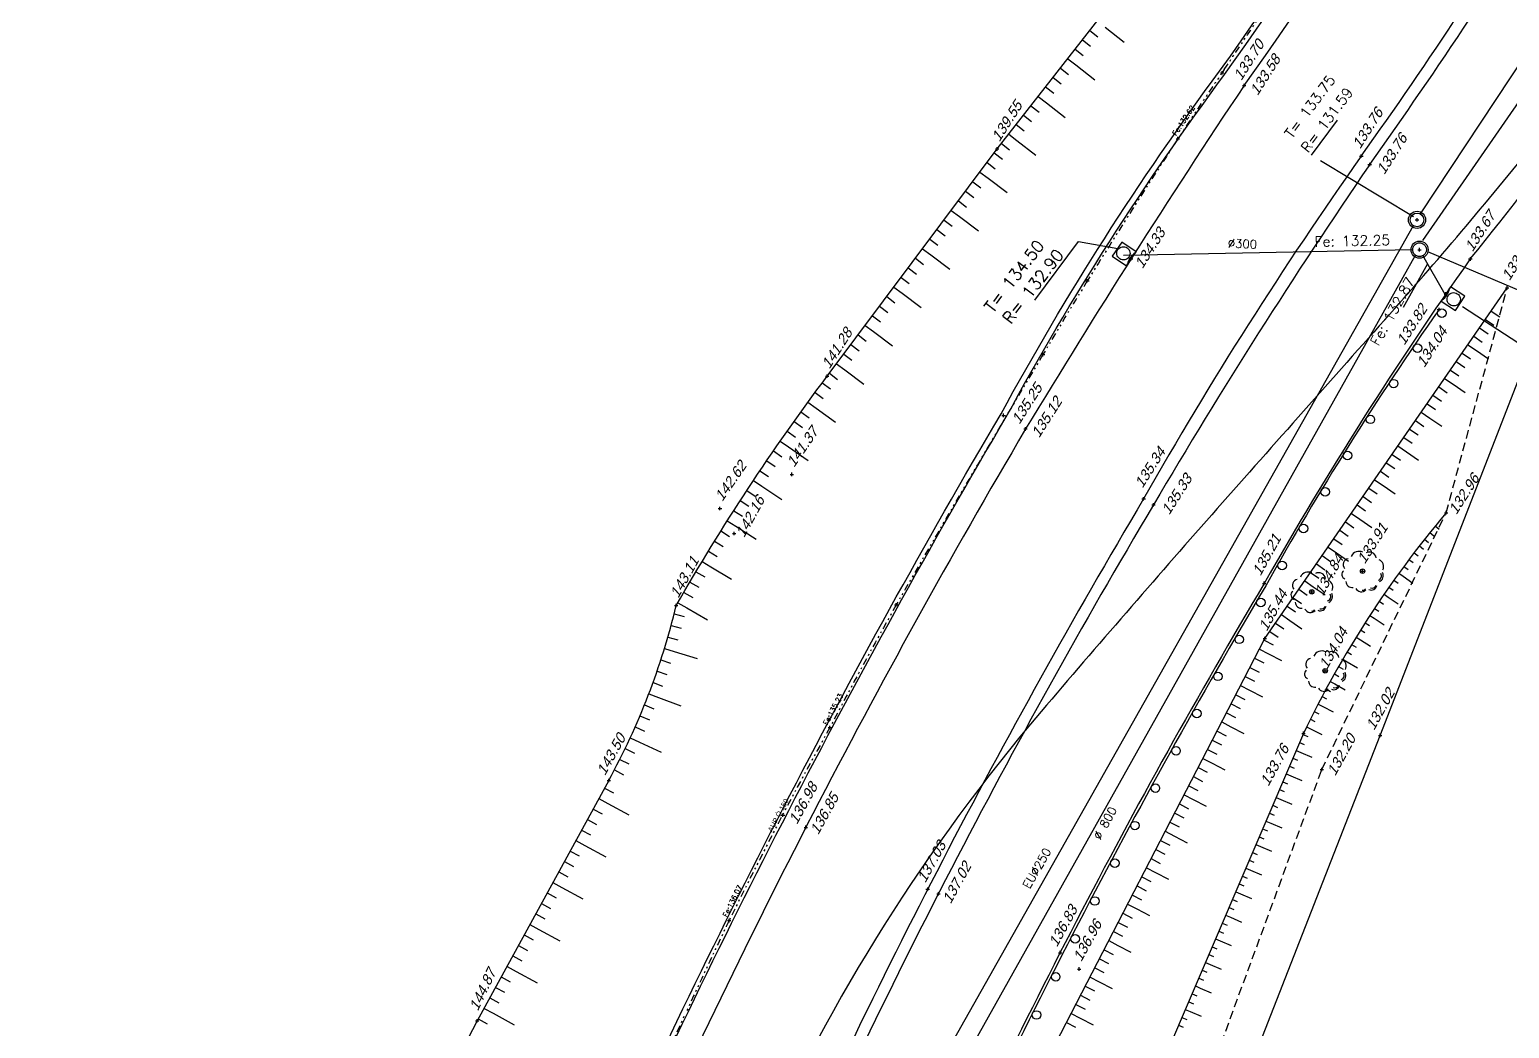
# Model space of a CAD drawing. Header units: metres. Extents: x 1633075 to 1634601, y 8175308 to 8177203.
# Drawn here: x 1633446.8 to 1633533.4, y 8175603 to 8175661.5 of the extents above; entities that cross this region are included whole.
import ezdxf

# ---------------------------------------------------------------- set-up
doc = ezdxf.new("R2010")
doc.units = ezdxf.units.M
doc.header["$LTSCALE"] = 2
doc.header["$PDMODE"] = 2
doc.header["$PDSIZE"] = 0.1
for name, pattern in [('211', [0.5, 0.2, -0.1, 0, -0.1, 0, -0.1]), ('31', [2, 1, 1]), ('CACHE', [0.375, 0.25, -0.125]), ('CACHE2', [4.7625, 3.175, -1.5875]), ('CONTINU', [0])]:
    doc.linetypes.add(name, pattern=pattern)
for name, color, linetype in [('C15785 - BORDURES', 7, 'CONTINU'), ('C15785 - BTALUS', 3, 'CACHE'), ('C15785 - CLOTURES', 3, 'Continuous'), ('C15785 - DBA', 252, 'Continuous'), ('C15785 - EAUP', 5, 'CONTINU'), ('C15785 - EP', 4, 'Continuous'), ('C15785 - EU', 6, 'Continuous'), ('C15785 - GLISSIERE', 252, 'Continuous'), ('C15785 - HTALUS', 7, 'Continuous'), ('C15785 - POINT 2D', 7, 'Continuous'), ('C15785 - RECO-GÉN', 5, 'Continuous'), ('C15785 - Talus', 7, 'Continuous'), ('C15785 - VEGET', 3, 'Continuous'), ('C15785 - Z', 7, 'Continuous')]:
    doc.layers.add(name, color=color, linetype=linetype)
doc.styles.add('SIMPLEX', font='simplex_.ttf', dxfattribs={"height": 0.6})
doc.styles.get("Standard").update_dxf_attribs({"font": 'arial.ttf'})

# ---------------------------------------------------------------- blocks, each defined once
blk = doc.blocks.new('ARBN')
blk.add_circle((0, 0), 0.0517)
for centre, radius, start, end in [((-0.088, 0.27), 0.194, 62.9289, 157.9234), ((0.159, 0.288), 0.162, 10.5515, 118.7684), ((-0.381, -0.079), 0.106, 125.5548, 253.3512), ((-0.313, 0.149), 0.141, 102.3806, 218.1519), ((0.33, 0.115), 0.163, 331.4172, 69.7614), ((-0.236, -0.237), 0.15, 182.2997, 276.8338), ((0.202, -0.304), 0.137, 247.1419, 348.9634), ((0.221, -0.292), 0.104, 254.316, 338.7253), ((0.342, -0.106), 0.104, 287.358, 32.9391), ((0.335, -0.105), 0.151, 294.7172, 29.5061), ((-0.027, -0.335), 0.147, 208.1993, 316.9403), ((0.007, -0.38), 0.0689, 259.4414, 333.9219)]:
    blk.add_arc(centre, radius, start, end)
blk = doc.blocks.new('BL19')
at = {"color": 0}
for p, q in [((0.5, 1), (-0.5, 1)), ((-0.5, 1), (-0.5, 0)), ((0.5, 0), (0.5, 1)), ((-0.5, 0), (0.5, 0))]:
    blk.add_line(p, q, dxfattribs=at)
for centre, major_axis, start_param, end_param in [((0.009, 0.554), (-0.275, 0.275), 3.926991, 10.210176), ((0.008, -0.967), (0.742, 0.742), 0.387155, 1.183656)]:
    blk.add_ellipse(centre, major_axis=major_axis, ratio=1, start_param=start_param, end_param=end_param, dxfattribs=at)
blk = doc.blocks.new('TALB150A')
blk.add_line((0, -0.6), (0, -1.45))
blk = doc.blocks.new('TALB150B')
blk.add_line((0, 0), (0, -0.6))
blk = doc.blocks.new('TALH100A')
blk.add_line((0, 0.3), (0, 1))
blk = doc.blocks.new('TALH100B')
blk.add_line((0, 0), (0, 0.3))
blk = doc.blocks.new('TALH200A')
blk.add_line((0, 0.6), (0, 2))
blk = doc.blocks.new('TALH200B')
blk.add_line((0, 0), (0, 0.6))
blk = doc.blocks.new('TALB200A')
blk.add_line((0, -0.6), (0, -2))
blk = doc.blocks.new('TALB200B')
blk.add_line((0, 0), (0, -0.6))
blk = doc.blocks.new('RH')
blk.add_circle((0, 0.25), 0.25)
blk = doc.blocks.new('TAMPON')
blk.add_circle((0, 0), 0.5)
blk = doc.blocks.new('T1')
at = {"linetype": '31'}
blk.add_point((0, 0), dxfattribs=at)

msp = doc.modelspace()

# ---------------------------------------------------------------- linework, layer by layer
at = {"layer": 'C15785 - BORDURES'}
for points in [[(1633479.517, 8175592.213, -0.027798), (1633503.677, 8175638.97, -0.034852), (1633516.468, 8175659.033, 0.028629), (1633534.941, 8175688.336, 0.028629)], [(1633479.837, 8175592.069, -0.027801), (1633503.982, 8175638.798, -0.034865), (1633516.751, 8175658.827, 0.028631), (1633535.247, 8175688.166, 0.028631)]]:
    msp.add_lwpolyline(points, format="xyb", dxfattribs=at)
for centre, radius, start, end in [((1633266.095, 8175837.805), 309.301, 324.49877, 330.91111), ((1633272.626, 8175855.81), 331.658, 321.20981, 328.84932), ((1633964.461, 8175360.078), 536.925, 146.27432, 148.81645), ((1633715.389, 8175517.633), 225.731, 144.71148, 150.42307), ((1633898.672, 8175405.901), 456.944, 149.46073, 155.91408), ((1633856.182, 8175428.733), 392.135, 149.28019, 155.89426)]:
    msp.add_arc(centre, radius, start, end, dxfattribs=at)
at = {"layer": 'C15785 - BTALUS'}
msp.add_lwpolyline([(1633473.223, 8175532.822), (1633487.219, 8175546.343), (1633496.76, 8175558.095), (1633503.045, 8175569.458), (1633515.272, 8175598.63), (1633522.45, 8175618.164), (1633529.724, 8175633.188), (1633533.294, 8175646.341)], dxfattribs=at)
at = {"layer": 'C15785 - CLOTURES'}
msp.add_lwpolyline([(1633382.009, 8175447.081), (1633395.823, 8175461.69), (1633413.95, 8175480.648), (1633431.478, 8175499.152), (1633449.856, 8175518.269), (1633458.533, 8175527.531), (1633461.531, 8175528.498), (1633473.223, 8175532.822), (1633476.729, 8175534.001), (1633495.243, 8175551.019), (1633506.593, 8175570.721), (1633517.124, 8175597.792), (1633525.858, 8175620.158), (1633537.229, 8175649.394), (1633548.492, 8175666.038), (1633560.396, 8175683.844)], dxfattribs=at)
at = {"layer": 'C15785 - DBA'}
for centre, radius, start, end in [((1633269.71, 8175835.345), 312.913, 324.5945, 332.09441), ((1633268.689, 8175836.035), 314.829, 324.57866, 332.09384), ((1633718.289, 8175517.084), 237.099, 144.7112, 150.45449), ((1633810.674, 8175458.281), 345.839, 145.62091, 149.53104), ((1633875.109, 8175418.303), 422.325, 149.28686, 155.85436), ((1633869.963, 8175421.238), 415.728, 149.27415, 155.98386)]:
    msp.add_arc(centre, radius, start, end, dxfattribs=at)
at = {"layer": 'C15785 - EAUP', "linetype": '211'}
for points in [[(1633527.289, 8175674.785, 0.003839), (1633519.451, 8175663.178, -0.001746), (1633516.735, 8175659.13, 0.002845), (1633514.028, 8175655.077)], [(1633514.028, 8175655.077, 0.005503), (1633508.725, 8175646.754, 0.006034), (1633506.132, 8175642.439, 0.005718), (1633497.543, 8175627.79, 0.008732), (1633493.668, 8175620.618, 0.013784), (1633487.766, 8175609.313, 0.005754), (1633485.224, 8175603.892, -0.007386), (1633482.665, 8175598.479, -0.017061), (1633480.073, 8175593.4, 0.001691), (1633479.399, 8175592.163)]]:
    msp.add_lwpolyline(points, format="xyb", dxfattribs=at)
at = {"layer": 'C15785 - EP', "linetype": 'CONTINU'}
msp.add_line((1633496.672, 8175592.498), (1633527.935, 8175648.256), dxfattribs=at)
at = {"layer": 'C15785 - EP', "linetype": 'CACHE2'}
msp.add_line((1633527.225, 8175645.22), (1633528.657, 8175647.775), dxfattribs=at)
at = {"layer": 'C15785 - EP', "linetype": 'CONTINU'}
for points in [[(1633528.36, 8175649.123), (1633557.097, 8175690.64)], [(1633510.846, 8175648.258), (1633527.731, 8175648.597)]]:
    msp.add_lwpolyline(points, dxfattribs=at)
at = {"layer": 'C15785 - EP', "flags": 128}
for points in [[(1633505.66, 8175645.625), (1633508.219, 8175649.065), (1633510.519, 8175648.656)], [(1633528.634, 8175648.473), (1633539.223, 8175643.983), (1633540.908, 8175646.248)], [(1633530.677, 8175645.253), (1633540.498, 8175638.857), (1633542.371, 8175641.374)]]:
    msp.add_lwpolyline(points, dxfattribs=at)
at = {"layer": 'C15785 - EP', "linetype": 'CONTINU', "elevation": 133.869}
msp.add_lwpolyline([(1633528.33, 8175648.259), (1633529.648, 8175645.972)], dxfattribs=at)
at = {"layer": 'C15785 - EP', "linetype": 'CACHE2'}
msp.add_circle((1633528.167, 8175648.581), 0.4, dxfattribs=at)
at = {"layer": 'C15785 - EU', "linetype": 'CACHE2'}
for p, q in [((1633521.843, 8175654.108), (1633523.367, 8175656.156)), ((1633527.803, 8175650.5), (1633521.843, 8175654.108))]:
    msp.add_line(p, q, dxfattribs=at)
at = {"layer": 'C15785 - EU', "linetype": 'CONTINU'}
msp.add_line((1633495.851, 8175593.405), (1633527.809, 8175649.988), dxfattribs=at)
msp.add_lwpolyline([(1633528.226, 8175650.67), (1633551.955, 8175686.583)], dxfattribs=at)
at = {"layer": 'C15785 - EU'}
msp.add_circle((1633528.017, 8175650.327), 0.4, dxfattribs=at)
at = {"layer": 'C15785 - GLISSIERE'}
msp.add_lwpolyline([(1633529.305, 8175645.077, 0.026211), (1633519.166, 8175628.912, 0.027814), (1633498.367, 8175588.841, -0.011333), (1633493.854, 8175579.7, -0.067614), (1633459.883, 8175532.358), (1633449.749, 8175521.738)], format="xyb", dxfattribs=at)
at = {"layer": 'C15785 - HTALUS'}
for points in [[(1633480.722, 8175617.513, 0.065977), (1633484.673, 8175627.755, -0.031023), (1633493.505, 8175641.18), (1633503.451, 8175654.474), (1633517.502, 8175672.454), (1633528.076, 8175686.281)], [(1633461.531, 8175528.498, -0.110166), (1633464.615, 8175534.464, 0.031304), (1633482.644, 8175557.665, 0.02392), (1633497.166, 8175583.352), (1633504.43, 8175597.382), (1633519.11, 8175625.822), (1633533.294, 8175646.341)], [(1633529.724, 8175633.188, 0.063212), (1633521.375, 8175620.275), (1633512.601, 8175599.765, 0.05612), (1633503.045, 8175569.458, 0.05612)]]:
    msp.add_lwpolyline(points, format="xyb", dxfattribs=at)
msp.add_lwpolyline([(1633480.722, 8175617.513), (1633473.029, 8175603.447), (1633465.126, 8175588.205), (1633453.5, 8175572.901), (1633442.794, 8175559.038), (1633426.736, 8175540.263), (1633416.94, 8175528.37), (1633411.005, 8175519.395), (1633405.021, 8175512.029)], dxfattribs=at)
at = {"layer": 'C15785 - POINT 2D'}
for p in [(1633516.609, 8175658.93), (1633517.898, 8175658.188), (1633503.451, 8175654.474), (1633524.757, 8175654.056), (1633525.247, 8175653.565), (1633528.017, 8175650.327), (1633511.294, 8175648.05), (1633528.167, 8175648.581), (1633531.136, 8175648.036), (1633533.294, 8175646.341), (1633529.701, 8175645.985), (1633529.305, 8175645.077), (1633493.505, 8175641.18), (1633503.83, 8175638.884), (1633505.115, 8175638.088), (1633491.433, 8175635.432), (1633487.232, 8175633.431), (1633512.021, 8175634.001), (1633512.594, 8175633.646), (1633529.724, 8175633.188), (1633488.059, 8175631.971), (1633519.073, 8175629.052), (1633524.83, 8175629.766), (1633521.859, 8175628.555), (1633484.673, 8175627.755), (1633519.11, 8175625.822), (1633522.643, 8175623.935), (1633521.375, 8175620.275), (1633525.858, 8175620.158), (1633522.45, 8175618.164), (1633480.722, 8175617.513), (1633490.918, 8175615.489), (1633492.26, 8175614.772), (1633499.386, 8175611.151), (1633500.014, 8175610.889), (1633507.133, 8175607.438), (1633508.254, 8175606.481), (1633473.029, 8175603.447)]:
    msp.add_point(p, dxfattribs=at)
at = {"layer": 'C15785 - RECO-GÉN', "color": 3}
for centre, radius, start, end in [((1633314.733, 8175832.781), 283.102, 318.30574, 321.07434), ((1636250.957, 8173217.229), 3649.14, 138.305741, 138.545106), ((1634134.202, 8175087.006), 824.832, 138.545106, 139.603764), ((1633588.697, 8175551.206), 108.552, 139.60376, 156.00279)]:
    msp.add_arc(centre, radius, start, end, dxfattribs=at)

# ---------------------------------------------------------------- block references
at = {"layer": 'C15785 - EAUP'}
for p, rotation in [((1633514.028, 8175655.077), 146.6629041513141), ((1633508.725, 8175646.754), 327.9239671194491), ((1633506.132, 8175642.439), 329.3067971171932), ((1633497.543, 8175627.79), 330.6171821452974), ((1633493.668, 8175620.618), 330.8532561388375), ((1633487.766, 8175609.313), 334.0120611469641)]:
    msp.add_blockref('T1', p, dxfattribs=dict(at, rotation=rotation))
at = {"layer": 'C15785 - EP', "linetype": 'CACHE2'}
for name, p, rotation in [('BL19', (1633511.294, 8175648.05), 55.8794755910293), ('TAMPON', (1633528.167, 8175648.581), 359.5000271160415), ('BL19', (1633529.701, 8175645.985), 237.2411723665795)]:
    msp.add_blockref(name, p, dxfattribs=dict(at, rotation=rotation))
at = {"layer": 'C15785 - EU', "rotation": 359.5000271160415}
msp.add_blockref('TAMPON', (1633528.017, 8175650.327), dxfattribs=at)
at = {"layer": 'C15785 - GLISSIERE'}
for p, rotation in [((1633529.258, 8175645.01), 234.9277861338059), ((1633527.835, 8175642.954), 235.7142881265087), ((1633526.441, 8175640.879), 236.5007901213517), ((1633525.076, 8175638.785), 237.2872921341792), ((1633523.739, 8175636.672), 238.0737941133223), ((1633522.432, 8175634.541), 238.8602961188509), ((1633521.154, 8175632.393), 239.6467981004969), ((1633519.905, 8175630.227), 240.4333001051916), ((1633518.662, 8175628.058), 239.5215043702589), ((1633517.401, 8175625.899), 239.8742245182994), ((1633516.153, 8175623.733), 240.2269446901089), ((1633514.918, 8175621.559), 240.5796648250706), ((1633513.697, 8175619.378), 240.9323849952974), ((1633512.489, 8175617.189), 241.2851051530697), ((1633511.294, 8175614.993), 241.6378253261427), ((1633510.114, 8175612.789), 241.9905454862249), ((1633508.946, 8175610.579), 242.3432656309113), ((1633507.793, 8175608.361), 242.695985798425), ((1633506.653, 8175606.136), 243.0487059534258), ((1633505.527, 8175603.904), 243.4014261229713)]:
    msp.add_blockref('RH', p, dxfattribs=dict(at, rotation=rotation))
at = {"layer": 'C15785 - Talus'}
for name, p, rotation in [('TALB200B', (1633508.874, 8175661.414), 51.99236427674819), ('TALB200A', (1633509.305, 8175661.966), 51.99236427674819), ('TALB200B', (1633508.012, 8175660.311), 51.99236427674819), ('TALB200B', (1633508.443, 8175660.862), 51.99236427674819), ('TALB200B', (1633507.581, 8175659.759), 51.99236427674819), ('TALB200A', (1633507.581, 8175659.759), 51.99236427674819), ('TALB200B', (1633506.719, 8175658.656), 51.99236427674819), ('TALB200B', (1633507.15, 8175659.208), 51.99236427674819), ('TALB200B', (1633506.288, 8175658.105), 51.99236427674819), ('TALB200B', (1633505.426, 8175657.002), 51.99236427674819), ('TALB200B', (1633505.857, 8175657.553), 51.99236427674819), ('TALB200A', (1633505.857, 8175657.553), 51.99236427674819), ('TALB200B', (1633504.564, 8175655.898), 51.99236427674819), ('TALB200B', (1633504.995, 8175656.45), 51.99236427674819), ('TALB200B', (1633504.133, 8175655.347), 51.99236427674819), ('TALB200B', (1633503.276, 8175654.24), 53.19887877908504), ('TALB200B', (1633503.702, 8175654.795), 51.99236427674819), ('TALB200A', (1633504.133, 8175655.347), 51.99236427674819), ('TALB200B', (1633502.856, 8175653.68), 53.19887877908504), ('TALB200B', (1633502.018, 8175652.559), 53.19887877908504), ('TALB200B', (1633502.437, 8175653.119), 53.19887877908504), ('TALB200A', (1633502.437, 8175653.119), 53.19887877908504), ('TALB200B', (1633501.599, 8175651.998), 53.19887877908504), ('TALB200B', (1633500.76, 8175650.877), 53.19887877908504), ('TALB200B', (1633501.179, 8175651.438), 53.19887877908504), ('TALB200B', (1633500.341, 8175650.317), 53.19887877908504), ('TALB200A', (1633500.76, 8175650.877), 53.19887877908504), ('TALB200B', (1633499.502, 8175649.196), 53.19887877908504), ('TALB200B', (1633499.921, 8175649.756), 53.19887877908504), ('TALB200B', (1633499.083, 8175648.635), 53.19887877908504), ('TALB200A', (1633499.083, 8175648.635), 53.19887877908504), ('TALB200B', (1633498.244, 8175647.514), 53.19887877908504), ('TALB200B', (1633498.663, 8175648.075), 53.19887877908504), ('TALB200B', (1633497.405, 8175646.393), 53.19887877908504), ('TALB200B', (1633497.825, 8175646.954), 53.19887877908504), ('TALB200B', (1633496.986, 8175645.833), 53.19887877908504), ('TALB200A', (1633497.405, 8175646.393), 53.19887877908504), ('TALB200B', (1633496.147, 8175644.712), 53.19887877908504), ('TALB200B', (1633496.567, 8175645.272), 53.19887877908504), ('TALB150B', (1633532.362, 8175644.992), 55.34617042930661), ('TALB200B', (1633495.728, 8175644.151), 53.19887877908504), ('TALB200A', (1633495.728, 8175644.151), 53.19887877908504), ('TALB150B', (1633531.679, 8175644.005), 55.34617042930661), ('TALB150B', (1633532.02, 8175644.499), 55.34617042930661), ('TALB200B', (1633494.889, 8175643.03), 53.19887877908504), ('TALB200B', (1633495.309, 8175643.591), 53.19887877908504), ('TALB150B', (1633530.997, 8175643.018), 55.34617042930661), ('TALB150B', (1633531.338, 8175643.512), 55.34617042930661), ('TALB200B', (1633494.47, 8175642.47), 53.19887877908504), ('TALB150B', (1633530.315, 8175642.031), 55.34617042930661), ('TALB150B', (1633530.656, 8175642.525), 55.34617042930661), ('TALB150A', (1633530.997, 8175643.018), 55.34617042930661), ('TALB200B', (1633493.631, 8175641.349), 53.19887877908504), ('TALB200B', (1633494.051, 8175641.909), 53.19887877908504), ('TALB200A', (1633494.051, 8175641.909), 53.19887877908504), ('TALB150B', (1633529.973, 8175641.538), 55.34617042930661), ('TALB200B', (1633493.212, 8175640.788), 53.32213528575627), ('TALB150B', (1633529.291, 8175640.55), 55.34617042930661), ('TALB150B', (1633529.632, 8175641.044), 55.34617042930661), ('TALB150A', (1633529.632, 8175641.044), 55.34617042930661), ('TALB200B', (1633492.382, 8175639.661), 53.94093006454226), ('TALB200B', (1633492.795, 8175640.225), 53.63153267466916), ('TALB150B', (1633528.609, 8175639.563), 55.34617042930661), ('TALB150B', (1633528.95, 8175640.057), 55.34617042930661), ('TALB200B', (1633491.971, 8175639.094), 54.25032746889048), ('TALB200A', (1633492.382, 8175639.661), 53.94093006454226), ('TALB150B', (1633527.926, 8175638.576), 55.34617042930661), ('TALB150B', (1633528.268, 8175639.07), 55.34617042930661), ('TALB150A', (1633528.268, 8175639.07), 55.34617042930661), ('TALB200B', (1633491.16, 8175637.953), 54.8691222574877), ('TALB200B', (1633491.564, 8175638.524), 54.55972485888481), ('TALB150B', (1633527.585, 8175638.083), 55.34617042930661), ('TALB200B', (1633490.758, 8175637.379), 55.17851967462136), ('TALB200A', (1633490.758, 8175637.379), 55.17851967462136), ('TALB150B', (1633526.903, 8175637.096), 55.34617042930661), ('TALB150B', (1633527.244, 8175637.589), 55.34617042930661), ('TALB200B', (1633489.965, 8175636.226), 55.79731446978833), ('TALB200B', (1633490.36, 8175636.804), 55.48791705947909), ('TALB150B', (1633526.221, 8175636.108), 55.34617042930661), ('TALB150B', (1633526.562, 8175636.602), 55.34617042930661), ('TALB150A', (1633526.903, 8175637.096), 55.34617042930661), ('TALB200B', (1633489.573, 8175635.646), 56.10671185019622), ('TALB150B', (1633525.538, 8175635.121), 55.34617042930661), ('TALB150B', (1633525.879, 8175635.615), 55.34617042930661), ('TALB200B', (1633488.799, 8175634.48), 56.72550668701287), ('TALB200B', (1633489.184, 8175635.064), 56.41610926534511), ('TALB200A', (1633489.184, 8175635.064), 56.41610926534511), ('TALB150B', (1633525.197, 8175634.628), 55.34617042930661), ('TALB150A', (1633525.538, 8175635.121), 55.34617042930661), ('TALB200B', (1633488.416, 8175633.893), 57.03490406168996), ('TALB150B', (1633524.515, 8175633.641), 55.34617042930661), ('TALB150B', (1633524.856, 8175634.134), 55.34617042930661), ('TALB200B', (1633487.661, 8175632.715), 57.65369888334543), ('TALB200B', (1633488.037, 8175633.305), 57.3443014568908), ('TALB150B', (1633523.832, 8175632.653), 55.34617042930661), ('TALB150B', (1633524.174, 8175633.147), 55.34617042930661), ('TALB150A', (1633524.174, 8175633.147), 55.34617042930661), ('TALB200B', (1633487.288, 8175632.122), 57.96309627238646), ('TALB200A', (1633487.661, 8175632.715), 57.65369888334543), ('TALB150B', (1633523.15, 8175631.666), 55.34617042930661), ('TALB150B', (1633523.491, 8175632.16), 55.34617042930661), ('TALH100B', (1633528.461, 8175631.638), 231.7571836234893), ('TALH100B', (1633528.772, 8175632.029), 231.2879867303329), ('TALH100B', (1633529.086, 8175632.418), 230.8187898465782), ('TALB200B', (1633486.552, 8175630.931), 58.5818910540483), ('TALB200B', (1633486.918, 8175631.528), 58.2724936587794), ('TALB150B', (1633522.809, 8175631.173), 55.34617042930661), ('TALB150A', (1633522.809, 8175631.173), 55.34617042930661), ('TALH100B', (1633527.848, 8175630.847), 232.6955773485511), ('TALH100B', (1633528.153, 8175631.244), 232.2263805041672), ('TALB200B', (1633486.188, 8175630.333), 58.89128846329196), ('TALB200A', (1633486.188, 8175630.333), 58.89128846329196), ('TALB150B', (1633522.127, 8175630.186), 55.34617042930661), ('TALB150B', (1633522.468, 8175630.679), 55.34617042930661), ('TALH100B', (1633527.249, 8175630.047), 233.6339711035881), ('TALH100B', (1633527.547, 8175630.448), 233.1647742641177), ('TALB200B', (1633485.472, 8175629.131), 59.5100832559451), ('TALB200B', (1633485.828, 8175629.733), 59.20068586417295), ('TALB150B', (1633521.444, 8175629.199), 55.34617042930661), ('TALB150B', (1633521.785, 8175629.692), 55.34617042930661), ('TALH100B', (1633526.662, 8175629.237), 234.5723648910363), ('TALH100B', (1633526.954, 8175629.643), 234.1031680074355), ('TALH100A', (1633526.954, 8175629.643), 234.1031680074355), ('TALB200B', (1633485.118, 8175628.526), 59.81948065747931), ('TALB150B', (1633520.762, 8175628.211), 55.34617042930661), ('TALB150B', (1633521.103, 8175628.705), 55.34617042930661), ('TALB150A', (1633521.444, 8175629.199), 55.34617042930661), ('TALH100B', (1633526.089, 8175628.417), 235.5107586164407), ('TALH100A', (1633526.089, 8175628.417), 235.5107586164407), ('TALH100B', (1633526.374, 8175628.828), 235.0415617707706), ('TALB200B', (1633484.768, 8175627.92), 60.12887806025521), ('TALB200A', (1633484.768, 8175627.92), 60.12887806025521), ('TALB150B', (1633520.421, 8175627.718), 55.34617042930661), ('TALH100B', (1633525.53, 8175627.588), 236.4491523966404), ('TALH100B', (1633525.808, 8175628.004), 235.9799555022845), ('TALB200B', (1633484.373, 8175626.583), 74.79839471223461), ('TALB200B', (1633484.551, 8175627.26), 75.75843667255901), ('TALB150B', (1633519.738, 8175626.731), 55.34617042930661), ('TALB150B', (1633520.08, 8175627.224), 55.34617042930661), ('TALB150A', (1633520.08, 8175627.224), 55.34617042930661), ('TALH100B', (1633524.984, 8175626.751), 237.3875461508792), ('TALH100B', (1633525.255, 8175627.171), 236.9183492516055), ('TALH100A', (1633525.255, 8175627.171), 236.9183492516055), ('TALB200B', (1633484.184, 8175625.91), 73.8383527672472), ('TALB150B', (1633519.067, 8175625.737), 62.69719895021445), ('TALB150B', (1633519.397, 8175626.237), 55.34617042930661), ('TALH100B', (1633524.452, 8175625.904), 238.3259398911542), ('TALH100A', (1633524.452, 8175625.904), 238.3259398911542), ('TALH100B', (1633524.716, 8175626.328), 237.856743036806), ('TALB200B', (1633483.983, 8175625.239), 72.87831080037311), ('TALB200A', (1633483.983, 8175625.239), 72.87831080037311), ('TALB150B', (1633518.791, 8175625.204), 62.69719895021445), ('TALB150A', (1633518.791, 8175625.204), 62.69719895021445), ('TALH100B', (1633523.934, 8175625.049), 239.2643336439447), ('TALH100B', (1633524.191, 8175625.477), 238.7951367632177), ('TALB200B', (1633483.549, 8175623.908), 70.95822689652634), ('TALB200B', (1633483.771, 8175624.572), 71.91826884358478), ('TALB150B', (1633518.241, 8175624.138), 62.69719895021445), ('TALB150B', (1633518.516, 8175624.671), 62.69719895021445), ('TALH100B', (1633523.43, 8175624.185), 240.2027274064065), ('TALH100B', (1633523.68, 8175624.618), 239.7335305215961), ('TALH100A', (1633523.68, 8175624.618), 239.7335305215961), ('TALB200B', (1633483.315, 8175623.248), 69.99818492471142), ('TALB150B', (1633517.69, 8175623.071), 62.69719895021445), ('TALB150B', (1633517.966, 8175623.605), 62.69719895021445), ('TALH100B', (1633522.94, 8175623.313), 241.141121161957), ('TALH100B', (1633523.183, 8175623.75), 240.6719242774348), ('TALH100A', (1633522.94, 8175623.313), 241.141121161957), ('TALB200B', (1633483.07, 8175622.593), 69.03814299124933), ('TALB200A', (1633483.07, 8175622.593), 69.03814299124933), ('TALB150B', (1633517.415, 8175622.538), 62.69719895021445), ('TALB150A', (1633517.69, 8175623.071), 62.69719895021445), ('TALH100B', (1633522.464, 8175622.433), 242.0795149191004), ('TALH100B', (1633522.7, 8175622.874), 241.6103180410519), ('TALB200B', (1633482.547, 8175621.294), 67.1180590736657), ('TALB200B', (1633482.814, 8175621.941), 68.0781010233489), ('TALB150B', (1633516.865, 8175621.472), 62.69719895021445), ('TALB150B', (1633517.14, 8175622.005), 62.69719895021445), ('TALH100B', (1633522.004, 8175621.546), 243.0179086873198), ('TALH100B', (1633522.232, 8175621.991), 242.5487118075176), ('TALH100A', (1633522.232, 8175621.991), 242.5487118075176), ('TALB200B', (1633482.27, 8175620.651), 66.15801710096966), ('TALB150B', (1633516.314, 8175620.406), 62.69719895021445), ('TALB150B', (1633516.59, 8175620.939), 62.69719895021445), ('TALB150A', (1633516.59, 8175620.939), 62.69719895021445), ('TALH100B', (1633521.557, 8175620.651), 243.9563024285677), ('TALH100B', (1633521.778, 8175621.099), 243.4871055451921), ('TALH100A', (1633521.557, 8175620.651), 243.9563024285677), ('TALB200B', (1633481.981, 8175620.013), 65.19797515076512), ('TALB200A', (1633481.981, 8175620.013), 65.19797515076512), ('TALB150B', (1633516.039, 8175619.873), 62.69719895021445), ('TALH100B', (1633521.146, 8175619.74), 246.8386731497245), ('TALH100B', (1633521.343, 8175620.2), 246.8386731497245), ('TALB200B', (1633481.373, 8175618.753), 63.27789123122425), ('TALB200B', (1633481.682, 8175619.38), 64.23793318851072), ('TALB150B', (1633515.489, 8175618.806), 62.69719895021445), ('TALB150B', (1633515.764, 8175619.339), 62.69719895021445), ('TALH100B', (1633520.753, 8175618.82), 246.8386731497245), ('TALH100B', (1633520.949, 8175619.28), 246.8386731497245), ('TALH100A', (1633520.949, 8175619.28), 246.8386731497245), ('TALB200B', (1633481.053, 8175618.13), 62.31784929187331), ('TALB150B', (1633515.213, 8175618.273), 62.69719895021445), ('TALB150A', (1633515.489, 8175618.806), 62.69719895021445), ('TALH100B', (1633520.359, 8175617.901), 246.8386731497245), ('TALH100B', (1633520.556, 8175618.361), 246.8386731497245), ('TALH100A', (1633520.359, 8175617.901), 246.8386731497245), ('TALH200B', (1633480.483, 8175617.074), 241.3236872584377), ('TALB150B', (1633514.663, 8175617.207), 62.69719895021445), ('TALB150B', (1633514.938, 8175617.74), 62.69719895021445), ('TALH100B', (1633519.966, 8175616.982), 246.8386731497245), ('TALH100B', (1633520.163, 8175617.441), 246.8386731497245), ('TALH200B', (1633480.147, 8175616.46), 241.3236872584377), ('TALH200A', (1633480.147, 8175616.46), 241.3236872584377), ('TALB150B', (1633514.113, 8175616.14), 62.69719895021445), ('TALB150B', (1633514.388, 8175616.674), 62.69719895021445), ('TALB150A', (1633514.388, 8175616.674), 62.69719895021445), ('TALH100B', (1633519.573, 8175616.062), 246.8386731497245), ('TALH100B', (1633519.769, 8175616.522), 246.8386731497245), ('TALH100A', (1633519.769, 8175616.522), 246.8386731497245), ('TALH200B', (1633479.475, 8175615.232), 241.3236872584377), ('TALH200B', (1633479.811, 8175615.846), 241.3236872584377), ('TALB150B', (1633513.837, 8175615.607), 62.69719895021445), ('TALH100B', (1633519.376, 8175615.602), 246.8386731497245), ('TALH200B', (1633479.139, 8175614.618), 241.3236872584377), ('TALB150B', (1633513.287, 8175614.541), 62.69719895021445), ('TALB150B', (1633513.562, 8175615.074), 62.69719895021445), ('TALH100B', (1633518.983, 8175614.683), 246.8386731497245), ('TALH100B', (1633519.179, 8175615.143), 246.8386731497245), ('TALH100A', (1633519.179, 8175615.143), 246.8386731497245), ('TALH200B', (1633478.803, 8175614.004), 241.3236872584377), ('TALH200A', (1633478.803, 8175614.004), 241.3236872584377), ('TALB150B', (1633512.737, 8175613.475), 62.69719895021445), ('TALB150B', (1633513.012, 8175614.008), 62.69719895021445), ('TALB150A', (1633513.287, 8175614.541), 62.69719895021445), ('TALH100B', (1633518.589, 8175613.764), 246.8386731497245), ('TALH100B', (1633518.786, 8175614.223), 246.8386731497245), ('TALH100A', (1633518.589, 8175613.764), 246.8386731497245), ('TALH200B', (1633478.131, 8175612.775), 241.3236872584377), ('TALH200B', (1633478.467, 8175613.389), 241.3236872584377), ('TALB150B', (1633512.461, 8175612.942), 62.69719895021445), ('TALH100B', (1633518.196, 8175612.844), 246.8386731497245), ('TALH100B', (1633518.393, 8175613.304), 246.8386731497245), ('TALH200B', (1633477.795, 8175612.161), 241.3236872584377), ('TALB150B', (1633511.911, 8175611.875), 62.69719895021445), ('TALB150B', (1633512.186, 8175612.408), 62.69719895021445), ('TALB150A', (1633512.186, 8175612.408), 62.69719895021445), ('TALH100B', (1633517.803, 8175611.925), 246.8386731497245), ('TALH100B', (1633517.999, 8175612.385), 246.8386731497245), ('TALH100A', (1633517.999, 8175612.385), 246.8386731497245), ('TALH200B', (1633477.124, 8175610.933), 241.3236872584377), ('TALH200B', (1633477.459, 8175611.547), 241.3236872584377), ('TALH200A', (1633477.459, 8175611.547), 241.3236872584377), ('TALB150B', (1633511.636, 8175611.342), 62.69719895021445), ('TALH100B', (1633517.409, 8175611.005), 246.8386731497245), ('TALH100B', (1633517.606, 8175611.465), 246.8386731497245), ('TALH100A', (1633517.409, 8175611.005), 246.8386731497245), ('TALH200B', (1633476.788, 8175610.319), 241.3236872584377), ('TALB150B', (1633511.085, 8175610.276), 62.69719895021445), ('TALB150B', (1633511.36, 8175610.809), 62.69719895021445), ('TALB150A', (1633511.085, 8175610.276), 62.69719895021445), ('TALH100B', (1633517.016, 8175610.086), 246.8386731497245), ('TALH100B', (1633517.213, 8175610.546), 246.8386731497245), ('TALH200B', (1633476.452, 8175609.705), 241.3236872584377), ('TALB150B', (1633510.535, 8175609.209), 62.69719895021445), ('TALB150B', (1633510.81, 8175609.743), 62.69719895021445), ('TALH100B', (1633516.623, 8175609.167), 246.8386731497245), ('TALH100B', (1633516.819, 8175609.626), 246.8386731497245), ('TALH100A', (1633516.819, 8175609.626), 246.8386731497245), ('TALH200B', (1633475.78, 8175608.476), 241.3236872584377), ('TALH200B', (1633476.116, 8175609.091), 241.3236872584377), ('TALH200A', (1633476.116, 8175609.091), 241.3236872584377), ('TALB150B', (1633510.26, 8175608.676), 62.69719895021445), ('TALH100B', (1633516.426, 8175608.707), 246.8386731497245), ('TALH200B', (1633475.444, 8175607.862), 241.3236872584377), ('TALB150B', (1633509.709, 8175607.61), 62.69719895021445), ('TALB150B', (1633509.984, 8175608.143), 62.69719895021445), ('TALB150A', (1633509.984, 8175608.143), 62.69719895021445), ('TALH100B', (1633516.033, 8175607.788), 246.8386731497245), ('TALH100B', (1633516.229, 8175608.247), 246.8386731497245), ('TALH100A', (1633516.229, 8175608.247), 246.8386731497245), ('TALH200B', (1633474.772, 8175606.634), 241.3236872584377), ('TALH200B', (1633475.108, 8175607.248), 241.3236872584377), ('TALB150B', (1633509.159, 8175606.544), 62.69719895021445), ('TALB150B', (1633509.434, 8175607.077), 62.69719895021445), ('TALH100B', (1633515.639, 8175606.868), 246.8386731497245), ('TALH100B', (1633515.836, 8175607.328), 246.8386731497245), ('TALH100A', (1633515.639, 8175606.868), 246.8386731497245), ('TALH200B', (1633474.436, 8175606.02), 241.3236872584377), ('TALH200A', (1633474.772, 8175606.634), 241.3236872584377), ('TALB150B', (1633508.884, 8175606.01), 62.69719895021445), ('TALB150A', (1633508.884, 8175606.01), 62.69719895021445), ('TALH100B', (1633515.246, 8175605.949), 246.8386731497245), ('TALH100B', (1633515.443, 8175606.408), 246.8386731497245), ('TALH200B', (1633473.764, 8175604.792), 241.3236872584377), ('TALH200B', (1633474.1, 8175605.406), 241.3236872584377), ('TALB150B', (1633508.333, 8175604.944), 62.69719895021445), ('TALB150B', (1633508.608, 8175605.477), 62.69719895021445), ('TALH100B', (1633514.853, 8175605.029), 246.8386731497245), ('TALH100B', (1633515.049, 8175605.489), 246.8386731497245), ('TALH100A', (1633515.049, 8175605.489), 246.8386731497245), ('TALH200B', (1633473.429, 8175604.177), 241.3236872584377), ('TALB150B', (1633508.058, 8175604.411), 62.69719895021445), ('TALH100B', (1633514.46, 8175604.11), 246.8386731497245), ('TALH100B', (1633514.656, 8175604.57), 246.8386731497245), ('TALH100A', (1633514.46, 8175604.11), 246.8386731497245), ('TALH200B', (1633473.093, 8175603.563), 241.3236872584377), ('TALH200A', (1633473.429, 8175604.177), 241.3236872584377), ('TALB150B', (1633507.507, 8175603.345), 62.69719895021445), ('TALB150B', (1633507.783, 8175603.878), 62.69719895021445), ('TALB150A', (1633507.783, 8175603.878), 62.69719895021445), ('TALH100B', (1633514.066, 8175603.191), 246.8386731497245), ('TALH100B', (1633514.263, 8175603.65), 246.8386731497245)]:
    msp.add_blockref(name, p, dxfattribs=dict(at, rotation=rotation))
at = {"layer": 'C15785 - VEGET', "xscale": 2.499999999908408, "yscale": 2.499999999908408, "zscale": 2.499999999908408, "rotation": 359.5000271373152}
for p in [(1633524.83, 8175629.766), (1633521.859, 8175628.555), (1633522.643, 8175623.935)]:
    msp.add_blockref('ARBN', p, dxfattribs=at)

# ---------------------------------------------------------------- texts
at = {"layer": 'C15785 - EAUP', "linetype": 'Continuous', "style": 'SIMPLEX'}
for s, rotation, p in [('Fe:132.62', 56.30126, (1633513.922, 8175655.228, 149.78)), ('Fe:135.23', 62.25374, (1633493.518, 8175620.727, 149.78)), ('Fe:136.07', 63.81916, (1633487.651, 8175609.488, 149.78))]:
    msp.add_text(s, height=0.3, rotation=rotation, dxfattribs=at).set_placement(p)
at = {"layer": 'C15785 - EAUP', "linetype": 'Continuous'}
msp.add_text('AUP Ò 150', height=0.3, rotation=62.21293, dxfattribs=at).set_placement((1633490.278, 8175614.475))
at = {"layer": 'C15785 - EP', "linetype": 'CACHE2', "style": 'SIMPLEX'}
for s, height, rotation, p in [('T= 134.50', 0.6955, 52.42322, (1633503.199, 8175644.832)), ('%%C300', 0.5, 357.42547, (1633516.933, 8175648.715)), ('Fe: 132.25', 0.6, 1.35971, (1633522.031, 8175648.749)), ('R= 132.90', 0.6955, 52.42322, (1633504.251, 8175644.181)), ('Fe: 132.87', 0.6, 60.78184, (1633525.761, 8175642.896))]:
    msp.add_text(s, height=height, rotation=rotation, dxfattribs=at).set_placement(p)
at = {"layer": 'C15785 - EP', "style": 'SIMPLEX'}
msp.add_text('%%C 800', height=0.5, rotation=61.25348, dxfattribs=at).set_placement((1633509.486, 8175613.997))
at = {"layer": 'C15785 - EU', "linetype": 'CONTINU', "style": 'SIMPLEX'}
for s, height, rotation, p in [('T= 133.75', 0.6, 53.36156, (1633520.704, 8175655.042)), ('R= 131.59', 0.6, 53.36156, (1633521.653, 8175654.21)), ('EU%%C250', 0.5, 60.03457, (1633505.342, 8175611.133))]:
    msp.add_text(s, height=height, rotation=rotation, dxfattribs=at).set_placement(p)
at = {"layer": 'C15785 - Z', "oblique": 18}
for s, rotation, p in [(' 133.70', 417.48264, (1633517.606, 8175658.233, 133.702)), (' 133.58', 417.48264, (1633518.559, 8175657.36, 133.575)), (' 139.55', 417.48264, (1633503.452, 8175654.654, 139.551)), (' 133.76', 417.48264, (1633524.558, 8175654.238, 133.756)), (' 133.76', 417.48264, (1633525.975, 8175652.736, 133.756)), (' 133.67', 417.48264, (1633531.137, 8175648.216, 133.673)), (' 134.33', 417.48264, (1633511.822, 8175647.224, 134.325)), (' 133.77', 417.48264, (1633533.296, 8175646.521, 133.771)), (' 133.82', 417.48264, (1633527.147, 8175642.745, 133.816)), (' 141.28', 417.48264, (1633493.507, 8175641.36, 141.278)), (' 134.04', 417.48264, (1633528.318, 8175641.441, 134.041)), (' 135.25', 417.48264, (1633504.625, 8175638.122, 135.246)), (' 135.12', 417.48264, (1633505.777, 8175637.327, 135.124)), (' 141.37', 415.48822, (1633491.435, 8175635.612, 141.366)), (' 135.34', 417.48264, (1633511.824, 8175634.384, 135.343)), (' 142.62', 415.48822, (1633487.233, 8175633.611, 142.615)), (' 135.33', 417.48264, (1633513.389, 8175632.818, 135.33)), (' 132.96', 417.48264, (1633530.189, 8175632.83, 132.956)), (' 142.16', 421.15289, (1633488.523, 8175631.479, 142.163)), (' 133.91', 417.48264, (1633524.832, 8175629.946, 133.907)), (' 135.21', 421.15289, (1633518.74, 8175629.235, 135.21)), (' 134.84', 421.15289, (1633522.39, 8175628.063, 134.835)), (' 143.11', 421.15289, (1633484.674, 8175627.935, 143.112)), (' 135.44', 421.15289, (1633519.112, 8175626.002, 135.442)), (' 134.04', 421.15289, (1633522.642, 8175623.781, 134.042)), (' 132.02', 421.15289, (1633525.391, 8175620.209, 132.017)), (' 143.50', 421.15289, (1633480.389, 8175617.562, 143.499)), (' 133.76', 421.15289, (1633519.207, 8175616.934, 133.763)), (' 132.20', 421.15289, (1633523.113, 8175617.536, 132.202)), (' 136.98', 421.15289, (1633491.62, 8175614.701, 136.979)), (' 136.85', 421.15289, (1633492.862, 8175614.087, 136.847)), (' 137.03', 421.15289, (1633499.133, 8175611.282, 137.034)), (' 137.02', 421.15289, (1633500.615, 8175610.052, 137.024)), (' 136.83', 421.15289, (1633506.83, 8175607.519, 136.828)), (' 136.96', 421.15289, (1633508.256, 8175606.661, 136.964)), (' 144.87', 424.6502, (1633472.961, 8175603.77, 144.874))]:
    msp.add_text(s, height=0.6, rotation=rotation, dxfattribs=at).set_placement(p)

doc.saveas('drawing.dxf')
